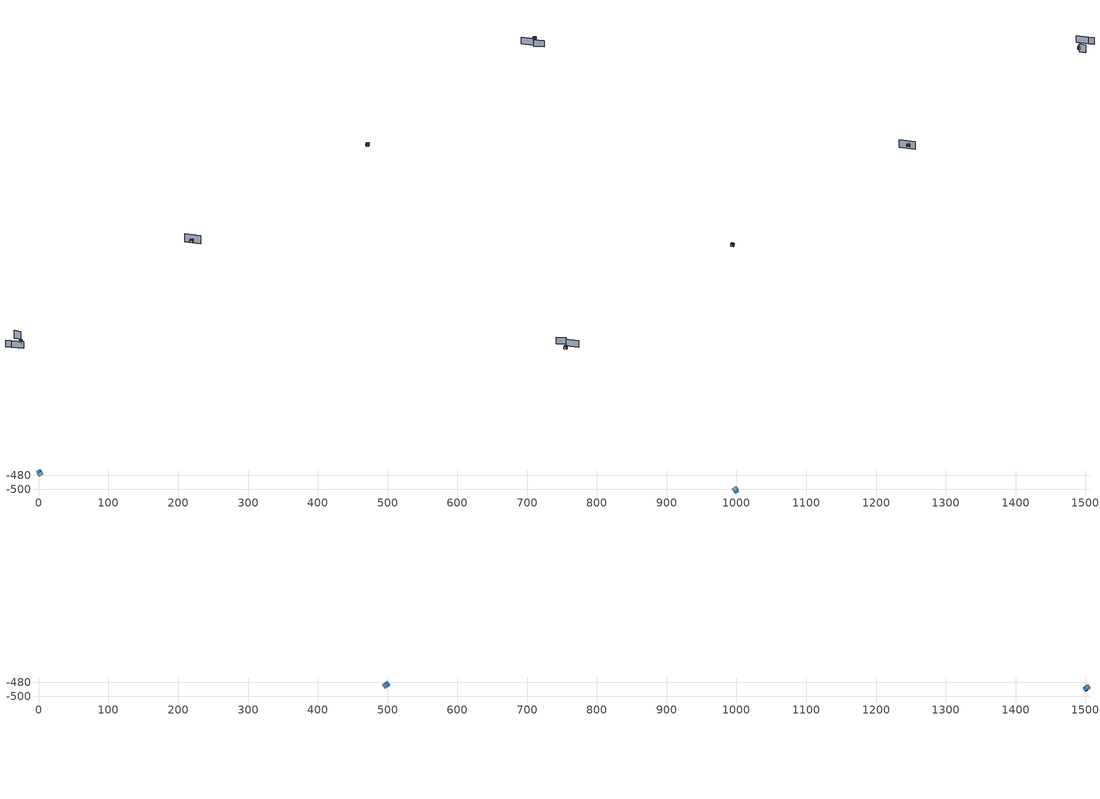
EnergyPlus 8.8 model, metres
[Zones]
0Perim
 floor adiabatic (115mmSandLimeBrick): 2.58,-473.46 4.76,-476.86 -0.28,-480.11 -2.47,-476.71 z0
 wall outside (U0-4): 2.58,-473.46 -2.47,-476.71 z0:4.26
 wall to 0Core (115mmSandLimeBrick): -0.28,-480.11 4.76,-476.86 z0:4.26
 wall adiabatic (115mmSandLimeBrick): -2.47,-476.71 -0.28,-480.11 / 4.76,-476.86 2.58,-473.46 z0:4.26
 window (Double): 2.49,-473.52 -2.38,-476.66 z0.85:2.61
 ceiling adiabatic (115mmSandLimeBrick): 2.58,-473.46 -2.47,-476.71 -1.37,-478.41 3.67,-475.16 z4.26
 roof outside (U0-3): 3.67,-475.16 -1.37,-478.41 -0.28,-480.11 4.76,-476.86 z4.26
0Core
 floor adiabatic (115mmSandLimeBrick): 4.76,-476.86 5.79,-478.44 0.74,-481.69 -0.28,-480.11 z0
 wall adiabatic (115mmSandLimeBrick): -0.28,-480.11 0.74,-481.69 5.79,-478.44 4.76,-476.86 z0:4.26
 ceiling adiabatic (115mmSandLimeBrick): 4.76,-476.86 -0.28,-480.11 0.23,-480.9 5.27,-477.65 z4.26
 roof outside (U0-3): 5.27,-477.65 0.23,-480.9 0.74,-481.69 5.79,-478.44 z4.26
2Perim
 floor adiabatic (115mmSandLimeBrick): 997.42,-504.42 995.25,-501.02 1000.3,-497.79 1002.48,-501.2 z0
 wall outside (U0-4): 997.42,-504.42 1002.48,-501.2 z0:4.26
 wall to 2Core (115mmSandLimeBrick): 1000.3,-497.79 995.25,-501.02 z0:4.26
 wall adiabatic (115mmSandLimeBrick): 1002.48,-501.2 1000.3,-497.79 / 995.25,-501.02 997.42,-504.42 z0:4.26
 window (Double): 997.5,-504.37 1002.39,-501.25 z0.85:2.61
 ceiling adiabatic (115mmSandLimeBrick): 997.42,-504.42 1002.48,-501.2 1001.39,-499.5 996.33,-502.72 z4.26
 roof outside (U0-3): 996.33,-502.72 1001.39,-499.5 1000.3,-497.79 995.25,-501.02 z4.26
2Core
 floor adiabatic (115mmSandLimeBrick): 995.25,-501.02 994.23,-499.43 999.29,-496.2 1000.3,-497.79 z0
 wall adiabatic (115mmSandLimeBrick): 1000.3,-497.79 999.29,-496.2 994.23,-499.43 995.25,-501.02 z0:4.26
 ceiling adiabatic (115mmSandLimeBrick): 995.25,-501.02 1000.3,-497.79 999.8,-497 994.74,-500.22 z4.26
 roof outside (U0-3): 994.74,-500.22 999.8,-497 999.29,-496.2 994.23,-499.43 z4.26
1Perim
 floor adiabatic (115mmSandLimeBrick): 501.54,-485.28 498.15,-487.47 494.9,-482.43 498.29,-480.24 z4.26
 wall outside (U0-4): 501.54,-485.28 498.29,-480.24 z4.26:8.52
 wall to 1Core (115mmSandLimeBrick): 494.9,-482.43 498.15,-487.47 z4.26:8.52
 wall adiabatic (115mmSandLimeBrick): 498.29,-480.24 494.9,-482.43 / 498.15,-487.47 501.54,-485.28 z4.26:8.52
 window (Double): 501.49,-485.2 498.34,-480.32 z5.11:5.99
 ceiling adiabatic (115mmSandLimeBrick): 501.54,-485.28 498.29,-480.24 496.59,-481.33 499.84,-486.37 z8.52
 roof outside (U0-3): 499.84,-486.37 496.59,-481.33 494.9,-482.43 498.15,-487.47 z8.52
1Core
 floor adiabatic (115mmSandLimeBrick): 498.15,-487.47 496.56,-488.49 493.31,-483.45 494.9,-482.43 z4.26
 wall adiabatic (115mmSandLimeBrick): 494.9,-482.43 493.31,-483.45 496.56,-488.49 498.15,-487.47 z4.26:8.52
 ceiling adiabatic (115mmSandLimeBrick): 498.15,-487.47 494.9,-482.43 494.1,-482.94 497.35,-487.98 z8.52
 roof outside (U0-3): 497.35,-487.98 494.1,-482.94 493.31,-483.45 496.56,-488.49 z8.52
3Perim
 floor adiabatic (115mmSandLimeBrick): 1498.46,-486.8 1501.85,-484.61 1505.1,-489.66 1501.71,-491.84 z4.26
 wall outside (U0-4): 1498.46,-486.8 1501.71,-491.84 z4.26:8.52
 wall to 3Core (115mmSandLimeBrick): 1505.1,-489.66 1501.85,-484.61 z4.26:8.52
 wall adiabatic (115mmSandLimeBrick): 1501.71,-491.84 1505.1,-489.66 / 1501.85,-484.61 1498.46,-486.8 z4.26:8.52
 window (Double): 1498.51,-486.88 1501.66,-491.76 z5.11:6.87
 ceiling adiabatic (115mmSandLimeBrick): 1498.46,-486.8 1501.71,-491.84 1503.41,-490.75 1500.16,-485.71 z8.52
 roof outside (U0-3): 1500.16,-485.71 1503.41,-490.75 1505.1,-489.66 1501.85,-484.61 z8.52
3Core
 floor adiabatic (115mmSandLimeBrick): 1501.85,-484.61 1503.44,-483.59 1506.69,-488.63 1505.1,-489.66 z4.26
 wall adiabatic (115mmSandLimeBrick): 1505.1,-489.66 1506.69,-488.63 1503.44,-483.59 1501.85,-484.61 z4.26:8.52
 ceiling adiabatic (115mmSandLimeBrick): 1501.85,-484.61 1505.1,-489.66 1505.9,-489.14 1502.65,-484.1 z8.52
 roof outside (U0-3): 1502.65,-484.1 1505.9,-489.14 1506.69,-488.63 1503.44,-483.59 z8.52
shading: 3.36,-457.17 9.39,-469.58 / 492.82,-469.58 509.85,-498.16 z0:18.96; -10.11,-497.09 -23.59,-475.47 / -23.59,-475.47 -30.39,-466.77 / 1491.03,-497.09 1477.55,-475.47 / 1500.49,-516.83 1487.7,-500.38 z0:15.9
[Site:GroundTemperature:BuildingSurface]
14, 14, 14, 14, 14, 14, 14, 14, 14, 14, 14, 14
[Site:GroundReflectance]
0.2, 0.2, 0.2, 0.2, 0.2, 0.2, 0.2, 0.2, 0.2, 0.2, 0.2, 0.2
[Site:GroundReflectance:SnowModifier]
1, 1
[Building]
Building: North Axis {deg}=0; Terrain=Suburbs; Loads Convergence Tolerance Value=.04; Temperature Convergence Tolerance Value {deltaC}=.4; Solar Distribution=MinimalShadowing; Maximum Number of Warmup Days=25
[Construction]
115mmSandLimeBrick: Plaster_0.005_115mmSandLimeBrick, Sand-Lime Brick_0.08_115mmSandLimeBrick, Plaster_0.08_115mmSandLimeBrick
U0-4: XPS Board_0.06_U0-4, General Concrete_0.2_U0-4
U0-3: XPS Board_0.12_U0-3, General Concrete_0.2_U0-3
Double: Generic Clear Glass 6mm_0.006_Double, ARGON_0.0013_Double, Generic Clear Glass 6mm_0.006_Double
[Material] Roughness=Rough; Thermal Absorptance=0.9
Name | Thickness {m} | Conductivity {W/m-K} | Density {kg/m3} | Specific Heat {J/kg-K} | Solar Absorptance | Visible Absorptance
Plaster_0.005_115mmSandLimeBrick | 0.005 | 1 | 2000 | 1130 | 0.6 | 0.6
Sand-Lime Brick_0.08_115mmSandLimeBrick | 0.08 | 0.56 | 1200 | 1000 | 0.6 | 0.6
Plaster_0.08_115mmSandLimeBrick | 0.08 | 1 | 2000 | 1130 | 0.6 | 0.6
XPS Board_0.06_U0-4 | 0.06 | 0.034 | 35 | 1400 | 0.6 | 0.6
General Concrete_0.2_U0-4; General Concrete_0.2_U0-3 | 0.2 | 2 | 2400 | 950 | 0.7 | 0.7
XPS Board_0.12_U0-3 | 0.12 | 0.034 | 35 | 1400 | 0.6 | 0.6
[WindowMaterial:Glazing]
Generic Clear Glass 6mm_0.006_Double: Optical Data Type=SpectralAverage; Window Glass Spectral Data Set=SpectralAverage; Thickness {m}=0.006; Solar Transmittance at Normal Incidence=0.68; Front Side Solar Reflectance at Normal Incidence=0.09; Back Side Solar Reflectance at Normal Incidence=0.1; Visible Transmittance at Normal Incidence=0.81; Front Side Visible Reflectance at Normal Incidence=0.11; Back Side Visible Reflectance at Normal Incidence=0.12; Infrared Transmittance at Normal Incidence=0; Front Side Infrared Hemispherical Emissivity=0.2; Back Side Infrared Hemispherical Emissivity=0.2; Conductivity {W/m-K}=0.9; Dirt Correction Factor for Solar and Visible Transmittance=1
[WindowMaterial:Gas]
ARGON_0.0013_Double: Gas Type=ARGON; Thickness {m}=0.0013
[EnergyManagementSystem:Sensor]
Name | Output:Variable or Output:Meter Index Key | Output:Variable or Output:Meter
OutdoorTemp | Environment | Site Outdoor Air Drybulb Temperature
OutdoorRelHumid | Environment | Site Outdoor Air Relative Humidity
USRNATVENT_0Perim; USRNATVENT_1Perim; USRNATVENT_2Perim; USRNATVENT_3Perim | AllOff | Schedule Value
[Zone] Type=1; Multiplier=1; Zone Inside Convection Algorithm=TARP; Zone Outside Convection Algorithm=DOE-2
Name | Volume {m3} | Floor Area {m2}
0Perim; 1Perim; 2Perim; 3Perim | 103.205 | 24.222
0Core; 1Core; 2Core; 3Core | 48.3076 | 11.3377
[People] Number of People Schedule=60HrWk; Number of People Calculation Method=People/Area; People per Zone Floor Area {person/m2}=0.25; Fraction Radiant=0.3; Sensible Heat Fraction=AUTOCALCULATE; Carbon Dioxide Generation Rate {m3/s-W}=3.82e-08; Enable ASHRAE 55 Comfort Warnings=No; Mean Radiant Temperature Calculation Type=ZoneAveraged; Clothing Insulation Calculation Method=DynamicClothingModelASHRAE55; Thermal Comfort Model 1 Type=AdaptiveASH55
Name | Zone or ZoneList | Activity Level Schedule | Work Efficiency Schedule | Air Velocity Schedule
People 0Perim | 0Perim | 0PerimPeopleActivity | 0PerimWorkEfficiency | 0PerimAirVelocity
People 0Core | 0Core | 0CorePeopleActivity | 0CoreWorkEfficiency | 0CoreAirVelocity
People 1Perim | 1Perim | 1PerimPeopleActivity | 1PerimWorkEfficiency | 1PerimAirVelocity
People 1Core | 1Core | 1CorePeopleActivity | 1CoreWorkEfficiency | 1CoreAirVelocity
People 2Perim | 2Perim | 2PerimPeopleActivity | 2PerimWorkEfficiency | 2PerimAirVelocity
People 2Core | 2Core | 2CorePeopleActivity | 2CoreWorkEfficiency | 2CoreAirVelocity
People 3Perim | 3Perim | 3PerimPeopleActivity | 3PerimWorkEfficiency | 3PerimAirVelocity
People 3Core | 3Core | 3CorePeopleActivity | 3CoreWorkEfficiency | 3CoreAirVelocity
[ElectricEquipment] Schedule=AllOn; Design Level Calculation Method=Watts/Area; Watts per Zone Floor Area {W/m2}=35; Fraction Latent=0; Fraction Radiant=.2; Fraction Lost=0
Name | Zone or ZoneList
0Perim Equipment 1 | 0Perim
0Core Equipment 1 | 0Core
1Perim Equipment 1 | 1Perim
1Core Equipment 1 | 1Core
2Perim Equipment 1 | 2Perim
2Core Equipment 1 | 2Core
3Perim Equipment 1 | 3Perim
3Core Equipment 1 | 3Core
[Lights] Schedule=AllOn; Design Level Calculation Method=Watts/Area; Watts per Zone Floor Area {W/m2}=20; Return Air Fraction=0; Fraction Radiant=.42; Fraction Visible=.18; Fraction Replaceable=1
Name | Zone or ZoneList
0Perim General lighting | 0Perim
0Core General lighting | 0Core
1Perim General lighting | 1Perim
1Core General lighting | 1Core
2Perim General lighting | 2Perim
2Core General lighting | 2Core
3Perim General lighting | 3Perim
3Core General lighting | 3Core
[ZoneControl:Thermostat]
Name | Zone or ZoneList | Control Type Schedule | Control 1
0Perim Thermostat | 0Perim | 0PerimZoneControlTypeSched | Dual Setpoint - Zone 0Perim
0Core Thermostat | 0Core | 0CoreZoneControlTypeSched | Dual Setpoint - Zone 0Core
1Perim Thermostat | 1Perim | 1PerimZoneControlTypeSched | Dual Setpoint - Zone 1Perim
1Core Thermostat | 1Core | 1CoreZoneControlTypeSched | Dual Setpoint - Zone 1Core
2Perim Thermostat | 2Perim | 2PerimZoneControlTypeSched | Dual Setpoint - Zone 2Perim
2Core Thermostat | 2Core | 2CoreZoneControlTypeSched | Dual Setpoint - Zone 2Core
3Perim Thermostat | 3Perim | 3PerimZoneControlTypeSched | Dual Setpoint - Zone 3Perim
3Core Thermostat | 3Core | 3CoreZoneControlTypeSched | Dual Setpoint - Zone 3Core
[ThermostatSetpoint:DualSetpoint]
Name | Heating Setpoint Temperature Schedule | Cooling Setpoint Temperature Schedule
Dual Setpoint - Zone 0Perim | 0PerimHeating_SP_Sch | 0PerimCooling_SP_Sch
Dual Setpoint - Zone 0Core | 0CoreHeating_SP_Sch | 0CoreCooling_SP_Sch
Dual Setpoint - Zone 1Perim | 1PerimHeating_SP_Sch | 1PerimCooling_SP_Sch
Dual Setpoint - Zone 1Core | 1CoreHeating_SP_Sch | 1CoreCooling_SP_Sch
Dual Setpoint - Zone 2Perim | 2PerimHeating_SP_Sch | 2PerimCooling_SP_Sch
Dual Setpoint - Zone 2Core | 2CoreHeating_SP_Sch | 2CoreCooling_SP_Sch
Dual Setpoint - Zone 3Perim | 3PerimHeating_SP_Sch | 3PerimCooling_SP_Sch
Dual Setpoint - Zone 3Core | 3CoreHeating_SP_Sch | 3CoreCooling_SP_Sch
[Zone equipment]
0Perim: 0Perim Ideal Loads Air
0Core: 0Core Ideal Loads Air
1Perim: 1Perim Ideal Loads Air
1Core: 1Core Ideal Loads Air
2Perim: 2Perim Ideal Loads Air
2Core: 2Core Ideal Loads Air
3Perim: 3Perim Ideal Loads Air
3Core: 3Core Ideal Loads Air
[ZoneHVAC:IdealLoadsAirSystem] Maximum Heating Supply Air Temperature {C}=30; Minimum Cooling Supply Air Temperature {C}=18; Maximum Heating Supply Air Humidity Ratio {kgWater/kgDryAir}=0.01; Minimum Cooling Supply Air Humidity Ratio {kgWater/kgDryAir}=0.008; Heating Limit=NoLimit; Maximum Heating Air Flow Rate {m3/s}=100; Cooling Limit=NoLimit; Maximum Cooling Air Flow Rate {m3/s}=100; Heating Availability Schedule=AllOn; Cooling Availability Schedule=AllOn; Dehumidification Control Type=None; Humidification Control Type=None; Demand Controlled Ventilation Type=OccupancySchedule; Outdoor Air Economizer Type=NoEconomizer; Heat Recovery Type=None; Sensible Heat Recovery Effectiveness=0.7; Latent Heat Recovery Effectiveness=0.65
Name | Design Specification Outdoor Air Object
0Perim Ideal Loads Air | 0PerimMinFreshAir
0Core Ideal Loads Air | 0CoreMinFreshAir
1Perim Ideal Loads Air | 1PerimMinFreshAir
1Core Ideal Loads Air | 1CoreMinFreshAir
2Perim Ideal Loads Air | 2PerimMinFreshAir
2Core Ideal Loads Air | 2CoreMinFreshAir
3Perim Ideal Loads Air | 3PerimMinFreshAir
3Core Ideal Loads Air | 3CoreMinFreshAir
[DesignSpecification:OutdoorAir] Outdoor Air Method=Sum; Outdoor Air Flow per Person {m3/s-person}=0.001; Outdoor Air Flow per Zone Floor Area {m3/s-m2}=0.001; Outdoor Air Schedule=60HrWk
0PerimMinFreshAir; 0CoreMinFreshAir; 1PerimMinFreshAir; 1CoreMinFreshAir; 2PerimMinFreshAir; 2CoreMinFreshAir; 3PerimMinFreshAir; 3CoreMinFreshAir
[ZoneVentilation:DesignFlowRate] Schedule=AllOn; Design Flow Rate Calculation Method=AirChanges/Hour; Air Changes per Hour {1/hr}=0; Ventilation Type=NATURAL; Fan Pressure Rise {Pa}=0; Fan Total Efficiency=1; Constant Term Coefficient=1; Temperature Term Coefficient=0; Velocity Term Coefficient=0; Velocity Squared Term Coefficient=0; Minimum Indoor Temperature {C}=18; Delta Temperature {deltaC}=1; Maximum Wind Speed {m/s}=40
Name | Zone or ZoneList
0Perim ScheduledVent | 0Perim
1Perim ScheduledVent | 1Perim
2Perim ScheduledVent | 2Perim
3Perim ScheduledVent | 3Perim
[EnergyManagementSystem:Actuator] Actuated Component Type=Schedule:Constant; Actuated Component Control Type=Schedule Value
Name | Actuated Component Unique
NATVENT_AVAIL_SCHED_ACTUATOR_0Perim | NATVENT_AVAIL_SCHED_0Perim
NATVENT_AVAIL_SCHED_ACTUATOR_1Perim | NATVENT_AVAIL_SCHED_1Perim
NATVENT_AVAIL_SCHED_ACTUATOR_2Perim | NATVENT_AVAIL_SCHED_2Perim
NATVENT_AVAIL_SCHED_ACTUATOR_3Perim | NATVENT_AVAIL_SCHED_3Perim
[EnergyManagementSystem:ProgramCallingManager]
My 0Perim_Setpoint_Schedule_Calculator_Example: BeginTimestepBeforePredictor; 0Perim_ErlEnforceBinary
My 1Perim_Setpoint_Schedule_Calculator_Example: BeginTimestepBeforePredictor; 1Perim_ErlEnforceBinary
My 2Perim_Setpoint_Schedule_Calculator_Example: BeginTimestepBeforePredictor; 2Perim_ErlEnforceBinary
My 3Perim_Setpoint_Schedule_Calculator_Example: BeginTimestepBeforePredictor; 3Perim_ErlEnforceBinary
[EnergyManagementSystem:Program]
0Perim_ErlEnforceBinary: IF (USRNATVENT_0Perim > 0); Set NATVENT_AVAIL_SCHED_ACTUATOR_0Perim = 1; ELSE; Set NATVENT_AVAIL_SCHED_ACTUATOR_0Perim = 0; ENDIF
1Perim_ErlEnforceBinary: IF (USRNATVENT_1Perim > 0); Set NATVENT_AVAIL_SCHED_ACTUATOR_1Perim = 1; ELSE; Set NATVENT_AVAIL_SCHED_ACTUATOR_1Perim = 0; ENDIF
2Perim_ErlEnforceBinary: IF (USRNATVENT_2Perim > 0); Set NATVENT_AVAIL_SCHED_ACTUATOR_2Perim = 1; ELSE; Set NATVENT_AVAIL_SCHED_ACTUATOR_2Perim = 0; ENDIF
3Perim_ErlEnforceBinary: IF (USRNATVENT_3Perim > 0); Set NATVENT_AVAIL_SCHED_ACTUATOR_3Perim = 1; ELSE; Set NATVENT_AVAIL_SCHED_ACTUATOR_3Perim = 0; ENDIF
[ZoneVentilation:WindandStackOpenArea] Opening Effectiveness=0; Effective Angle {deg}=0; Discharge Coefficient for Opening=0.6; Minimum Indoor Temperature {C}=22; Maximum Indoor Temperature {C}=100; Delta Temperature {deltaC}=1; Minimum Outdoor Temperature {C}=22; Maximum Outdoor Temperature {C}=26; Maximum Wind Speed {m/s}=40
Name | Zone | Opening Area {m2} | Opening Area Fraction Schedule | Height Difference {m}
0PerimNatVent_Buoy | 0Perim | 8.18073 | NATVENT_AVAIL_SCHED_0Perim | 0.440772
1PerimNatVent_Buoy | 1Perim | 4.09037 | NATVENT_AVAIL_SCHED_1Perim | 0.220386
2PerimNatVent_Buoy | 2Perim | 8.18073 | NATVENT_AVAIL_SCHED_2Perim | 0.440772
3PerimNatVent_Buoy | 3Perim | 8.18073 | NATVENT_AVAIL_SCHED_3Perim | 0.440772
[ZoneInfiltration:DesignFlowRate] Schedule=On; Design Flow Rate Calculation Method=AirChanges/Hour; Air Changes per Hour {1/hr}=0.05; Constant Term Coefficient=1; Temperature Term Coefficient=0; Velocity Term Coefficient=0; Velocity Squared Term Coefficient=0
Name | Zone or ZoneList
0PerimInfiltration | 0Perim
1PerimInfiltration | 1Perim
2PerimInfiltration | 2Perim
3PerimInfiltration | 3Perim
[WaterUse:Equipment]
Name | Peak Flow Rate {m3/s} | Flow Rate Fraction Schedule | Target Temperature Schedule | Hot Water Supply Temperature Schedule | Cold Water Supply Temperature Schedule
DHW 0Perim | 0 | equipOffice | DHW Supply Temperature 0Perim | DHW Supply Temperature 0Perim | DHW Mains Temperature 0Perim
DHW 0Core | 3.14936e-06 | 60HrWk | DHW Supply Temperature 0Core | DHW Supply Temperature 0Core | DHW Mains Temperature 0Core
DHW 1Perim | 0 | equipOffice | DHW Supply Temperature 1Perim | DHW Supply Temperature 1Perim | DHW Mains Temperature 1Perim
DHW 1Core | 3.14936e-06 | 60HrWk | DHW Supply Temperature 1Core | DHW Supply Temperature 1Core | DHW Mains Temperature 1Core
DHW 2Perim | 0 | equipOffice | DHW Supply Temperature 2Perim | DHW Supply Temperature 2Perim | DHW Mains Temperature 2Perim
DHW 2Core | 3.14936e-06 | 60HrWk | DHW Supply Temperature 2Core | DHW Supply Temperature 2Core | DHW Mains Temperature 2Core
DHW 3Perim | 0 | equipOffice | DHW Supply Temperature 3Perim | DHW Supply Temperature 3Perim | DHW Mains Temperature 3Perim
DHW 3Core | 3.14936e-06 | 60HrWk | DHW Supply Temperature 3Core | DHW Supply Temperature 3Core | DHW Mains Temperature 3Core
[Schedule:Constant]
On: On/Off, 1
0PerimPeopleActivity; 0CorePeopleActivity; 1PerimPeopleActivity; 1CorePeopleActivity; 2PerimPeopleActivity; 2CorePeopleActivity; 3PerimPeopleActivity; 3CorePeopleActivity: Any Number, 125.28
0PerimAirVelocity; 0CoreAirVelocity; 1PerimAirVelocity; 1CoreAirVelocity; 2PerimAirVelocity; 2CoreAirVelocity; 3PerimAirVelocity; 3CoreAirVelocity: Any Number, 0.2
0PerimWorkEfficiency; 0CoreWorkEfficiency; 1PerimWorkEfficiency; 1CoreWorkEfficiency; 2PerimWorkEfficiency; 2CoreWorkEfficiency; 3PerimWorkEfficiency; 3CoreWorkEfficiency: Any Number, 0
0PerimHeating_SP_Sch; 0PerimCooling_SP_Sch; 0CoreHeating_SP_Sch; 0CoreCooling_SP_Sch; 1PerimHeating_SP_Sch; 1PerimCooling_SP_Sch; 1CoreHeating_SP_Sch; 1CoreCooling_SP_Sch; 2PerimHeating_SP_Sch; 2PerimCooling_SP_Sch; 2CoreHeating_SP_Sch; 2CoreCooling_SP_Sch; 3PerimHeating_SP_Sch; 3PerimCooling_SP_Sch; 3CoreHeating_SP_Sch; 3CoreCooling_SP_Sch: Temperature, 22
0PerimZoneControlTypeSched; 0CoreZoneControlTypeSched; 1PerimZoneControlTypeSched; 1CoreZoneControlTypeSched; 2PerimZoneControlTypeSched; 2CoreZoneControlTypeSched; 3PerimZoneControlTypeSched; 3CoreZoneControlTypeSched: Any Number, 4
NATVENT_AVAIL_SCHED_0Perim; NATVENT_AVAIL_SCHED_1Perim; NATVENT_AVAIL_SCHED_2Perim; NATVENT_AVAIL_SCHED_3Perim: Fraction, 1
DHW Supply Temperature 0Perim; DHW Supply Temperature 0Core; DHW Supply Temperature 1Perim; DHW Supply Temperature 1Core; DHW Supply Temperature 2Perim; DHW Supply Temperature 2Core; DHW Supply Temperature 3Perim; DHW Supply Temperature 3Core: Temperature, 65
DHW Mains Temperature 0Perim; DHW Mains Temperature 0Core; DHW Mains Temperature 1Perim; DHW Mains Temperature 1Core; DHW Mains Temperature 2Perim; DHW Mains Temperature 2Core; DHW Mains Temperature 3Perim; DHW Mains Temperature 3Core: Temperature, 10
[Schedule:Year]
60HrWk: 60HrWk, 1, 1, 12, 31
AllOn: AllOn, 1, 1, 12, 31
equipOffice: equipOffice, 1, 1, 12, 31
AllOff: AllOff, 1, 1, 12, 31
[Schedule:Week:Daily]
60HrWk: 60HrWkDay, 60HrWkDay, 60HrWkDay, 60HrWkDay, 60HrWkDay, 60HrWkDay, 60HrWkDay, 60HrWkDay, 60HrWkDay, 60HrWkDay, 60HrWkDay, 60HrWkDay
AllOn: AllOn, AllOn, AllOn, AllOn, AllOn, AllOn, AllOn, AllOn, AllOn, AllOn, AllOn, AllOn
equipOffice: equipOfficeWeekEnd, equipOffice, equipOffice, equipOffice, equipOffice, equipOffice, equipOfficeWeekEnd, equipOfficeWeekEnd, equipOffice, equipOffice, equipOffice, equipOffice
AllOff: AllOff, AllOff, AllOff, AllOff, AllOff, AllOff, AllOff, AllOff, AllOff, AllOff, AllOff, AllOff
[Schedule:Day:Hourly]
60HrWkDay: 0.2, 0.2, 0.2, 0.2, 0.2, 0.2, 0.2, 0.4, 0.8, 0.8, 1, 1, 0.8, 1, 1, 1, 0.8, 0.4, 0.2, 0.2, 0.2, 0.2, 0.2, 0.2
AllOn: 1, 1, 1, 1, 1, 1, 1, 1, 1, 1, 1, 1, 1, 1, 1, 1, 1, 1, 1, 1, 1, 1, 1, 1
equipOffice; equipOfficeWeekEnd: 0.1, 0.1, 0.1, 0.1, 0.1, 0.1, 0.1, 0.2, 0.4, 0.6, 0.8, 0.8, 0.4, 0.6, 0.8, 0.8, 0.4, 0.2, 0.1, 0.1, 0.1, 0.1, 0.1, 0.1
AllOff: 0, 0, 0, 0, 0, 0, 0, 0, 0, 0, 0, 0, 0, 0, 0, 0, 0, 0, 0, 0, 0, 0, 0, 0
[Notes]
----  This file was generated with Archsim v.4.0.2.17
-------------------------ERL SENSORS--------------------------
115mmSandLimeBrick GasType: Partition
